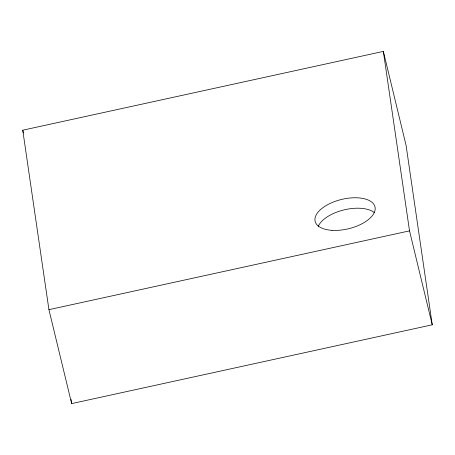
<?xml version="1.0" encoding="UTF-8"?>
<svg xmlns="http://www.w3.org/2000/svg" width="455" height="455" viewBox="0 0 455 455"><rect width="100%" height="100%" fill="white"/><g stroke="black" fill="none" stroke-linecap="round" stroke-linejoin="round"><path stroke-width="0.68" d="M22.75 130.198L383.349 51.398L406.07 145.333L432.25 324.802L71.651 403.602L48.93 309.667L22.75 130.198L23.421 132.962M48.93 309.667L409.523 230.867L383.349 51.398M409.523 230.867L432.25 324.802M71.037 399.393L71.651 403.602M318.227 226.397A30.781 15.066 -13.6 0 1 343.718 209.965A30.781 15.066 -13.6 0 1 374.255 212.525M331.928 230.327A30.781 15.066 -13.6 0 0 375.113 207.52A30.781 15.066 -13.6 0 0 328.146 204.42A30.781 15.066 -13.6 0 0 331.928 230.327"/></g></svg>
